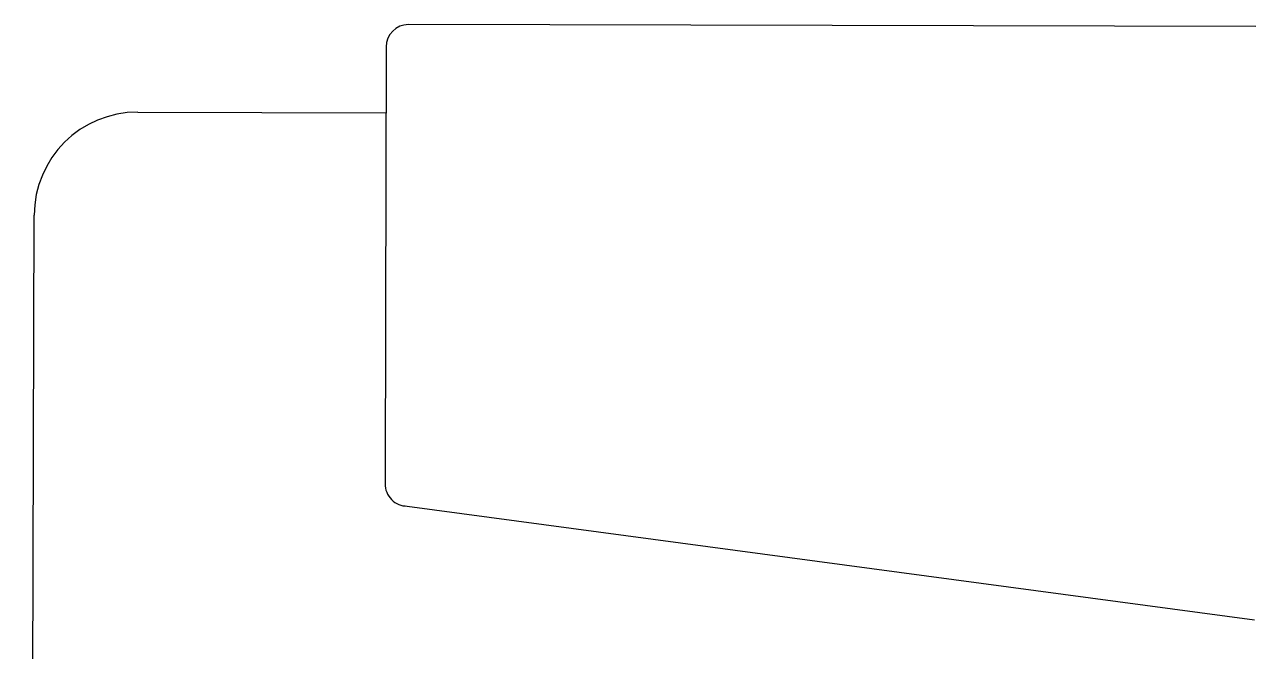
# Model space of a CAD drawing. Header units: inches. Extents: x 164.3 to 247.9, y 15.6 to 56.7.
# Drawn here: x 213.3899 to 213.7631, y 38.5451 to 38.7353 of the extents above; entities that cross this region are included whole.
import ezdxf

# ---------------------------------------------------------------- set-up
doc = ezdxf.new("R2010")
doc.units = ezdxf.units.IN
doc.header["$MEASUREMENT"] = 0
doc.layers.get('0').update_dxf_attribs({"lineweight": 0})

msp = doc.modelspace()

# ---------------------------------------------------------------- linework, layer by layer
at = {"color": 7, "linetype": 'ByBlock', "lineweight": -2}
for p, q in [((213.7635383625365, 38.73468177394718), (213.5063752402707, 38.73530455271091)), ((213.4995914007699, 38.72855349103971), (213.4993958650549, 38.64781121477201)), ((213.4242343834109, 38.70874674701528), (213.4995429925849, 38.7085643701562)), ((213.3898808664144, 37.48465498478472), (213.3927694506615, 38.67743384501571)), ((213.4993958650549, 38.64781121477201), (213.4992703436095, 38.5959798282636)), ((213.5060214052806, 38.58919598876277), (213.7631025829722, 38.55473595706942))]:
    msp.add_line(p, q, dxfattribs=at)
for centre, radius, start, end in [((213.5063588513558, 38.72853710212487), 0.00676747043065634, 89.86124556017931, 179.8612455601793), ((213.424158368036, 38.67735782964078), 0.03138900941858967, 89.86124556017931, 179.8612455601793), ((213.506030281913, 38.59595596336387), 0.006759980429057364, 179.7977270957759, 269.9247640246093)]:
    msp.add_arc(centre, radius, start, end, dxfattribs=at)

doc.saveas('drawing.dxf')
